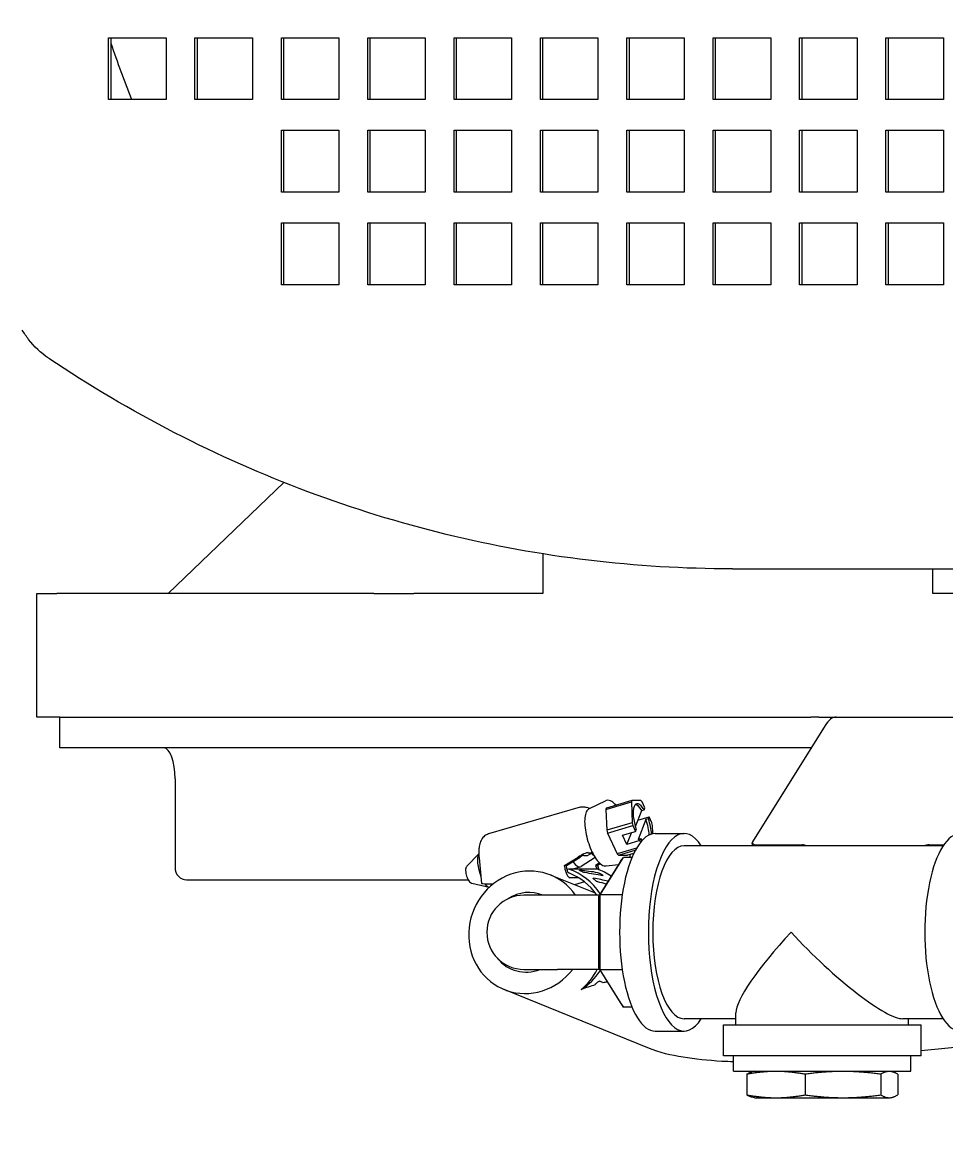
# Model space of a CAD drawing. Header units: millimetres. Extents: x -360063 to 84100, y -179792 to 59400.
# Drawn here: x 39953.1 to 40102.9, y 43552.7 to 43732.7 of the extents above; entities that cross this region are included whole.
import ezdxf

# ---------------------------------------------------------------- set-up
doc = ezdxf.new("R2010")
doc.units = ezdxf.units.MM
doc.header["$LTSCALE"] = 100
doc.layers.add('Visible', color=7, linetype='Continuous', lineweight=25)

msp = doc.modelspace()

# ---------------------------------------------------------------- linework, layer by layer
at = {"layer": 'Visible'}
for p, q in [((39967.14, 43730.17), (39976.47, 43730.17)), ((39967.14, 43720.17), (39967.14, 43730.17)), ((39967.5, 43730.17), (39967.5, 43720.17)), ((39976.47, 43730.17), (39976.47, 43720.17)), ((39981.13, 43720.17), (39981.13, 43730.17)), ((39981.13, 43730.17), (39990.46, 43730.17)), ((39981.49, 43730.17), (39981.49, 43720.17)), ((39990.46, 43730.17), (39990.46, 43720.17)), ((39995.12, 43730.17), (40004.44, 43730.17)), ((39995.12, 43720.17), (39995.12, 43730.17)), ((39995.48, 43730.17), (39995.48, 43720.17)), ((40004.44, 43730.17), (40004.44, 43720.17)), ((40009.11, 43730.17), (40018.43, 43730.17)), ((40009.11, 43720.17), (40009.11, 43730.17)), ((40009.47, 43730.17), (40009.47, 43720.17)), ((40018.43, 43730.17), (40018.43, 43720.17)), ((40023.1, 43730.17), (40032.42, 43730.17)), ((40023.1, 43720.17), (40023.1, 43730.17)), ((40023.46, 43730.17), (40023.46, 43720.17)), ((40032.42, 43730.17), (40032.42, 43720.17)), ((40037.09, 43720.17), (40037.09, 43730.17)), ((40037.09, 43730.17), (40046.41, 43730.17)), ((40037.45, 43730.17), (40037.45, 43720.17)), ((40046.41, 43730.17), (40046.41, 43720.17)), ((40051.07, 43730.17), (40060.4, 43730.17)), ((40051.07, 43720.17), (40051.07, 43730.17)), ((40051.44, 43730.17), (40051.44, 43720.17)), ((40060.4, 43730.17), (40060.4, 43720.17)), ((40065.06, 43730.17), (40074.39, 43730.17)), ((40065.06, 43720.17), (40065.06, 43730.17)), ((40065.42, 43730.17), (40065.42, 43720.17)), ((40074.39, 43730.17), (40074.39, 43720.17)), ((40079.05, 43730.17), (40088.38, 43730.17)), ((40079.05, 43720.17), (40079.05, 43730.17)), ((40079.41, 43730.17), (40079.41, 43720.17)), ((40088.38, 43730.17), (40088.38, 43720.17)), ((40093.04, 43720.17), (40093.04, 43730.17)), ((40093.04, 43730.17), (40102.37, 43730.17)), ((40093.4, 43730.17), (40093.4, 43720.17)), ((40102.37, 43730.17), (40102.37, 43720.17)), ((39976.47, 43720.17), (39967.14, 43720.17)), ((39990.46, 43720.17), (39981.13, 43720.17)), ((40004.44, 43720.17), (39995.12, 43720.17)), ((40018.43, 43720.17), (40009.11, 43720.17)), ((40032.42, 43720.17), (40023.1, 43720.17)), ((40046.41, 43720.17), (40037.09, 43720.17)), ((40060.4, 43720.17), (40051.07, 43720.17)), ((40074.39, 43720.17), (40065.06, 43720.17)), ((40088.38, 43720.17), (40079.05, 43720.17)), ((40102.37, 43720.17), (40093.04, 43720.17)), ((39995.12, 43715.17), (40004.44, 43715.17)), ((39995.12, 43705.17), (39995.12, 43715.17)), ((39995.48, 43715.17), (39995.48, 43705.17)), ((40004.44, 43715.17), (40004.44, 43705.17)), ((40009.11, 43705.17), (40009.11, 43715.17)), ((40009.11, 43715.17), (40018.43, 43715.17)), ((40009.47, 43715.17), (40009.47, 43705.17)), ((40018.43, 43715.17), (40018.43, 43705.17)), ((40023.1, 43715.17), (40032.42, 43715.17)), ((40023.1, 43705.17), (40023.1, 43715.17)), ((40023.46, 43715.17), (40023.46, 43705.17)), ((40032.42, 43715.17), (40032.42, 43705.17)), ((40037.09, 43715.17), (40046.41, 43715.17)), ((40037.09, 43705.17), (40037.09, 43715.17)), ((40037.45, 43715.17), (40037.45, 43705.17)), ((40046.41, 43715.17), (40046.41, 43705.17)), ((40051.07, 43715.17), (40060.4, 43715.17)), ((40051.07, 43705.17), (40051.07, 43715.17)), ((40051.44, 43715.17), (40051.44, 43705.17)), ((40060.4, 43715.17), (40060.4, 43705.17)), ((40065.06, 43715.17), (40074.39, 43715.17)), ((40065.06, 43705.17), (40065.06, 43715.17)), ((40065.42, 43715.17), (40065.42, 43705.17)), ((40074.39, 43715.17), (40074.39, 43705.17)), ((40079.05, 43705.17), (40079.05, 43715.17)), ((40079.05, 43715.17), (40088.38, 43715.17)), ((40079.41, 43715.17), (40079.41, 43705.17)), ((40088.38, 43715.17), (40088.38, 43705.17)), ((40093.04, 43705.17), (40093.04, 43715.17)), ((40093.04, 43715.17), (40102.37, 43715.17)), ((40093.4, 43715.17), (40093.4, 43705.17)), ((40102.37, 43715.17), (40102.37, 43705.17)), ((40004.44, 43705.17), (39995.12, 43705.17)), ((40018.43, 43705.17), (40009.11, 43705.17)), ((40032.42, 43705.17), (40023.1, 43705.17)), ((40046.41, 43705.17), (40037.09, 43705.17)), ((40060.4, 43705.17), (40051.07, 43705.17)), ((40074.39, 43705.17), (40065.06, 43705.17)), ((40088.38, 43705.17), (40079.05, 43705.17)), ((40102.37, 43705.17), (40093.04, 43705.17)), ((39995.12, 43700.17), (40004.44, 43700.17)), ((39995.12, 43690.17), (39995.12, 43700.17)), ((39995.48, 43700.17), (39995.48, 43690.17)), ((40004.44, 43700.17), (40004.44, 43690.17)), ((40009.11, 43690.17), (40009.11, 43700.17)), ((40009.11, 43700.17), (40018.43, 43700.17)), ((40009.47, 43700.17), (40009.47, 43690.17)), ((40018.43, 43700.17), (40018.43, 43690.17)), ((40023.1, 43700.17), (40032.42, 43700.17)), ((40023.1, 43690.17), (40023.1, 43700.17)), ((40023.46, 43700.17), (40023.46, 43690.17)), ((40032.42, 43700.17), (40032.42, 43690.17)), ((40037.09, 43700.17), (40046.41, 43700.17)), ((40037.09, 43690.17), (40037.09, 43700.17)), ((40037.45, 43700.17), (40037.45, 43690.17)), ((40046.41, 43700.17), (40046.41, 43690.17)), ((40051.07, 43700.17), (40060.4, 43700.17)), ((40051.07, 43690.17), (40051.07, 43700.17)), ((40051.44, 43700.17), (40051.44, 43690.17)), ((40060.4, 43700.17), (40060.4, 43690.17)), ((40065.06, 43700.17), (40074.39, 43700.17)), ((40065.06, 43690.17), (40065.06, 43700.17)), ((40065.42, 43700.17), (40065.42, 43690.17)), ((40074.39, 43700.17), (40074.39, 43690.17)), ((40079.05, 43690.17), (40079.05, 43700.17)), ((40079.05, 43700.17), (40088.38, 43700.17)), ((40079.41, 43700.17), (40079.41, 43690.17)), ((40088.38, 43700.17), (40088.38, 43690.17)), ((40093.04, 43690.17), (40093.04, 43700.17)), ((40093.04, 43700.17), (40102.37, 43700.17)), ((40093.4, 43700.17), (40093.4, 43690.17)), ((40102.37, 43700.17), (40102.37, 43690.17)), ((40004.44, 43690.17), (39995.12, 43690.17)), ((40018.43, 43690.17), (40009.11, 43690.17)), ((40032.42, 43690.17), (40023.1, 43690.17)), ((40046.41, 43690.17), (40037.09, 43690.17)), ((40060.4, 43690.17), (40051.07, 43690.17)), ((40074.39, 43690.17), (40065.06, 43690.17)), ((40088.38, 43690.17), (40079.05, 43690.17)), ((40102.37, 43690.17), (40093.04, 43690.17)), ((39957.45, 43678.26), (39957.45, 43678.26)), ((39976.81, 43640.17), (39995.52, 43658.16)), ((40037.5, 43646.6), (40037.5, 43640.17)), ((40068.18, 43644.17), (40108.97, 43644.17)), ((40100.67, 43640.17), (40100.67, 43644.17)), ((39955.53, 43640.17), (39958.73, 43640.17)), ((39955.53, 43620.17), (39955.53, 43640.17)), ((40010.1, 43640.17), (39958.73, 43640.17)), ((40010.1, 43640.17), (40016.57, 43640.17)), ((40037.5, 43640.17), (40016.57, 43640.17)), ((40115.1, 43640.17), (40100.67, 43640.17)), ((39958.73, 43620.17), (39955.53, 43620.17)), ((39959.23, 43620.17), (39958.73, 43620.17)), ((39959.23, 43620.17), (39960.51, 43620.17)), ((39959.23, 43615.17), (39959.23, 43620.17)), ((39960.51, 43620.17), (40078.95, 43620.17)), ((40078.95, 43620.17), (40080.24, 43620.17)), ((40080.24, 43620.17), (40080.9, 43620.17)), ((40082.2, 43620.17), (40080.9, 43620.17)), ((40082.2, 43620.17), (40084.99, 43620.17)), ((40085.02, 43620.17), (40084.99, 43620.17)), ((40085.02, 43620.17), (40122.33, 43620.17)), ((40083.22, 43618.83), (40071.45, 43600)), ((39960.51, 43615.17), (39959.23, 43615.17)), ((40078.95, 43615.17), (39960.51, 43615.17)), ((40080.24, 43615.17), (40078.95, 43615.17)), ((40080.9, 43615.17), (40080.24, 43615.17)), ((40080.9, 43615.17), (40080.93, 43615.17)), ((39977.9, 43610.17), (39977.9, 43595.82)), ((40045.03, 43605.38), (40047.64, 43606.62)), ((40047.7, 43605.23), (40051.82, 43606.43)), ((40051.91, 43606.65), (40047.79, 43605.45)), ((40051.82, 43606.43), (40051.94, 43603.06)), ((40053.36, 43606.65), (40051.91, 43606.65)), ((40054.01, 43605.48), (40053.57, 43606.43)), ((40043.52, 43605.58), (40028.67, 43601.25)), ((40047.7, 43605.23), (40047.83, 43601.86)), ((40052.47, 43602.45), (40053.49, 43605.06)), ((40052.87, 43603.46), (40054.7, 43604)), ((40053.49, 43605.06), (40053.88, 43605.17)), ((40053.88, 43605.17), (40054.01, 43605.48)), ((40054.7, 43604), (40054.58, 43603.68)), ((40055.15, 43603.06), (40054.7, 43604)), ((40051.94, 43603.06), (40047.83, 43601.86)), ((40047.94, 43601.4), (40052.06, 43602.6)), ((40052.06, 43602.6), (40052.5, 43601.66)), ((40054.19, 43603.57), (40052.93, 43600.38)), ((40054.58, 43603.68), (40054.19, 43603.57)), ((40055.31, 43601.3), (40055.26, 43602.6)), ((40047.94, 43601.4), (40049.52, 43598.04)), ((40050.37, 43601.04), (40052.5, 43601.66)), ((40051.07, 43599.56), (40050.37, 43601.04)), ((40051.07, 43599.56), (40051.82, 43601.46)), ((40052.5, 43601.66), (40052.62, 43601.98)), ((40052.93, 43600.38), (40053.32, 43600.49)), ((40053.32, 43600.49), (40053.2, 43600.18)), ((40055.69, 43601.33), (40060.35, 43601.33)), ((40052.66, 43598.95), (40049.52, 43598.04)), ((40049.73, 43597.81), (40052.46, 43598.6)), ((40053.2, 43600.18), (40051.07, 43599.56)), ((40053.2, 43600.18), (40053.32, 43599.92)), ((40102.32, 43599.33), (40060.35, 43599.33)), ((40071.5, 43599.33), (40071.4, 43599.8)), ((40072.07, 43599.5), (40079.53, 43599.5)), ((40100.05, 43599.5), (40102.43, 43599.5)), ((40025.16, 43596.04), (40027.1, 43598.04)), ((40027.14, 43597.41), (40027.56, 43593.22)), ((40040.99, 43596.12), (40043.21, 43597.52)), ((40041.31, 43596.12), (40043.52, 43597.52)), ((40045.95, 43597.45), (40043.71, 43596)), ((40044.1, 43597.77), (40044.74, 43597.77)), ((40044.74, 43597.77), (40045.45, 43598.22)), ((40044.81, 43598.22), (40045.45, 43598.22)), ((40045.45, 43598.22), (40045.44, 43598.38)), ((40050.1, 43596.88), (40046.49, 43591.11)), ((40046.77, 43591.4), (40050.56, 43597.46)), ((40049.73, 43597.81), (40051.18, 43597.81)), ((40050.1, 43596.88), (40050.56, 43597.46)), ((40051.92, 43597.46), (40050.56, 43597.46)), ((40052.21, 43598.11), (40051.18, 43597.81)), ((40041.31, 43596.12), (40040.99, 43596.12)), ((40041.02, 43595.85), (40040.99, 43596.12)), ((40041.37, 43595.55), (40041.31, 43596.12)), ((40041.38, 43595.49), (40041.69, 43595.58)), ((40041.69, 43595.58), (40046.28, 43595.58)), ((40042.34, 43595.58), (40043.58, 43595.94)), ((40046.65, 43596.56), (40046.03, 43596.12)), ((40046.03, 43596.12), (40046.25, 43595.58)), ((40046.34, 43596.12), (40046.03, 43596.12)), ((40046.79, 43596.43), (40046.34, 43596.12)), ((40046.34, 43596.12), (40046.45, 43595.85)), ((40047.75, 43596.07), (40049.75, 43596.32)), ((39979.76, 43593.82), (40025.39, 43593.82)), ((40025.96, 43593.27), (40028.77, 43592.61)), ((40028.35, 43593.19), (40029.43, 43593.15)), ((40046.01, 43591.64), (40038.74, 43594.6)), ((40043.29, 43594.16), (40041.87, 43594.16)), ((40044.23, 43593.5), (40042.61, 43593.03)), ((40043.29, 43594.16), (40042.99, 43594.16)), ((40039.84, 43591.33), (40034.41, 43591.33)), ((40046.63, 43591.33), (40039.84, 43591.33)), ((40046.49, 43591.11), (40046.77, 43591.4)), ((40050.35, 43591.4), (40046.77, 43591.4)), ((40046.77, 43579.27), (40046.77, 43591.4)), ((40046.49, 43591.11), (40046.49, 43579.56)), ((40034.41, 43579.33), (40039.84, 43579.33)), ((40046.63, 43579.33), (40039.84, 43579.33)), ((40046.49, 43579.56), (40050.1, 43573.79)), ((40046.49, 43579.56), (40046.77, 43579.27)), ((40050.35, 43579.27), (40046.77, 43579.27)), ((40050.56, 43573.21), (40046.77, 43579.27)), ((40054.48, 43566.62), (40031.21, 43576.07)), ((40050.1, 43573.79), (40050.56, 43573.21)), ((40051.92, 43573.21), (40050.56, 43573.21)), ((40068.74, 43570.33), (40068.74, 43572.28)), ((40068.74, 43571.33), (40060.35, 43571.33)), ((40066.74, 43570.33), (40098.74, 43570.33)), ((40066.74, 43565.33), (40066.74, 43570.33)), ((40102.32, 43571.33), (40095.79, 43571.33)), ((40096.74, 43570.33), (40096.74, 43571.33)), ((40098.74, 43565.33), (40098.74, 43570.33)), ((40055.69, 43569.33), (40060.35, 43569.33)), ((40113.42, 43567.62), (40098.74, 43566.13)), ((40098.74, 43565.33), (40066.74, 43565.33)), ((40068.39, 43562.83), (40068.39, 43565.33)), ((40097.09, 43562.83), (40097.09, 43565.33)), ((40068.39, 43562.83), (40097.09, 43562.83)), ((40071.75, 43562.83), (40071.36, 43562.73)), ((40093.72, 43562.83), (40094.12, 43562.73)), ((40070.5, 43562.34), (40070.5, 43559.01)), ((40079.97, 43562.34), (40079.97, 43559.01)), ((40092.21, 43562.34), (40092.21, 43559.01)), ((40094.97, 43562.34), (40094.97, 43559.01)), ((40071.75, 43558.52), (40071.36, 43558.62)), ((40071.75, 43558.52), (40093.72, 43558.52)), ((40093.72, 43558.52), (40094.12, 43558.62))]:
    msp.add_line(p, q, dxfattribs=at)
msp.add_arc((40034.41, 43585.33), 6, 90, 270, dxfattribs=at)
for centre, major_axis, ratio, start_param, end_param in [((40153.67, 43800.17), (0, 481.5), 0.764292, 0.18649, 3.049971), ((40153.67, 43800.17), (0, -476.5), 0.764292, 3.260217, 6.201394), ((40255.14, 43800.17), (0, 476.5), 0.932595, 0.125832, 2.872934), ((40248.65, 43800.17), (0, 461), 0.932595, 0.023162, 2.902935), ((40148.7, 43800.17), (0, 206.82), 0.932595, 1.920671, 1.967961), ((40085.02, 43610.17), (0, 10), 0.360925, 0, 0.523599), ((39976.09, 43610.17), (0, 5), 0.360925, 4.712389, 6.283185), ((40053.6, 43602.83), (-1.24, 4.27), 0.348278, 0.369104, 0.475685), ((40053.6, 43602.83), (-0.96, 3.29), 0.348278, 5.397039, 8.014121), ((40053.21, 43602.72), (-0.96, 3.29), 0.348278, 5.397039, 6.112899), ((40053.6, 43602.83), (-1.24, 4.27), 0.348278, 5.605092, 5.711673), ((40049.49, 43601.63), (-1.24, 4.27), 0.348278, 0.369104, 0.475685), ((40053.6, 43602.83), (1.24, -4.27), 0.348278, 4.557894, 4.664475), ((40060.35, 43585.33), (0, -16), 0.360925, 2.636232, 6.788546), ((40053.21, 43602.72), (-0.96, 3.29), 0.348278, 4.100268, 4.872528), ((40053.6, 43602.83), (0.96, -3.29), 0.348278, 0.971031, 1.730936), ((40053.6, 43602.83), (-1.24, 4.27), 0.348278, 4.557894, 4.664475), ((40049.49, 43601.63), (1.24, -4.27), 0.348278, 4.557894, 4.664475), ((40055.69, 43585.33), (0, 16), 0.360925, 0, 3.141593), ((40053.6, 43602.83), (-0.96, 3.29), 0.348278, 2.255446, 2.399792), ((40105.12, 43585.33), (0, 16), 0.360925, 0, 3.141593), ((40060.35, 43585.33), (0, -14), 0.360925, 3.141593, 6.283185), ((40072.38, 43600), (-0.979, -0.204), 0.466297, 5.862927, 7.433723), ((40079.22, 43599), (0.979, 0.204), 0.466297, 0.313779, 1.150538), ((40099.73, 43599), (-0.979, -0.204), 0.466297, 4.29213, 5.128889), ((40028.16, 43595.41), (-0.82, 2.8), 0.348278, 0.284708, 1.85176), ((40042.52, 43599.6), (1.07, -3.66), 0.348278, 5.48628, 6.387405), ((40043.7, 43597.52), (1.21, 0.67), 0.183089, 0.320413, 1.89121), ((40043.7, 43597.52), (0.434, 0.239), 0.183089, 0.320413, 1.89121), ((40045.37, 43600.43), (0.82, -2.8), 0.348278, 5.55631, 5.916398), ((40045.37, 43600.43), (0.71, -2.44), 0.348278, 5.647579, 5.689834), ((40049.49, 43601.63), (1.24, -4.27), 0.348278, 5.605092, 5.711673), ((39979.76, 43595.82), (0, -2), 0.932595, 4.712389, 6.283185), ((40034.98, 43585.33), (-3.77, -9.26), 0.943359, 2.586349, 7.570664), ((40041.56, 43595.38), (0.36, -1.22), 0.348278, 4.222375, 6.181981), ((40041.56, 43595.38), (0.128, -0.439), 0.348278, 4.222375, 6.181981), ((40038.59, 43585.33), (0, 10.16), 0.932595, 5.344131, 5.951285), ((40038.59, 43585.33), (0, 10.77), 0.932595, 5.32996, 5.968945), ((40041.91, 43585.33), (-30.82, 3.73), 0.327796, 4.606541, 4.701017), ((40039.85, 43585.33), (-30.82, 3.73), 0.327796, 4.513567, 4.608043), ((40043.17, 43585.33), (0, 10.77), 0.932595, 5.716954, 5.968945), ((40046.15, 43595.38), (0.36, -1.22), 0.348278, 1.536911, 1.858402), ((40028.84, 43593.19), (1.28, -0.03), 0.010402, 3.142898, 4.315139), ((40028.16, 43595.41), (0.82, -2.8), 0.348278, 5.516366, 6.101618), ((40028.96, 43595.65), (0.82, -2.8), 0.348278, 5.687002, 5.818041), ((40043.24, 43593.81), (0.199, -0.738), 0.232053, 3.844738, 4.154847), ((40041.91, 43585.33), (-27.18, 3.29), 0.327796, 4.705462, 4.712727), ((40041.91, 43585.33), (-29.8, 5.62), 0.308356, 4.563713, 4.642393), ((40039.85, 43585.33), (-29.8, 5.62), 0.308356, 4.502113, 4.549419), ((40034.98, 43585.33), (2.45, 6.02), 0.943359, 6.273912, 7.217752), ((40082.74, 43585.33), (-13.76, -13.76), 0.186757, 4.897019, 6.098555), ((40082.74, 43585.33), (-13.76, 13.76), 0.186757, 1.386166, 2.956963), ((40034.98, 43585.33), (-2.45, -6.02), 0.943359, 5.791938, 7.024694), ((40038.08, 43584.07), (-0.45, -10.07), 0.926354, 0.693766, 1.122415), ((40038.59, 43585.33), (0, -10.77), 0.932595, 0.534296, 0.953225), ((40041.91, 43585.33), (-14.66, 10.19), 0.23733, 2.064433, 2.10276)]:
    msp.add_ellipse(centre, major_axis=major_axis, ratio=ratio, start_param=start_param, end_param=end_param, dxfattribs=at)
for points, knots in [([(39957.38, 43678.3), (39956.17, 43679.13), (39955.07, 43680.16), (39953.79, 43681.8), (39953.45, 43682.31), (39953.14, 43682.84)], [0.0079534, 0.0079534, 0.0079534, 0.0079534, 0.4486999, 0.4486999, 0.6320857, 0.6320857, 0.6320857, 0.6320857]), ([(40068.18, 43644.17), (40060.39, 43644.17), (40052.59, 43644.64), (40037.11, 43646.5), (40029.41, 43647.9), (40014.22, 43651.61), (40006.73, 43653.92), (39992.04, 43659.41), (39984.84, 43662.6), (39970.83, 43669.81), (39964.02, 43673.84), (39957.45, 43678.25)], [1.5707963, 1.5707963, 1.5707963, 1.5707963, 1.6826967, 1.6826967, 1.794597, 1.794597, 1.9064974, 1.9064974, 2.0183977, 2.0183977, 2.1302981, 2.1302981, 2.1302981, 2.1302981]), ([(40049.34, 43605.91), (40049.11, 43606.17), (40048.87, 43606.38), (40048.36, 43606.68), (40048.08, 43606.75), (40047.75, 43606.67), (40047.69, 43606.65), (40047.64, 43606.62)], [7.3076868, 7.3076868, 7.3076868, 7.3076868, 7.6057203, 7.6057203, 7.9393933, 7.9393933, 8.0109458, 8.0109458, 8.0109458, 8.0109458]), ([(40043.52, 43605.58), (40043.75, 43605.65), (40044, 43605.66), (40044.47, 43605.62), (40044.7, 43605.54), (40044.94, 43605.42), (40044.98, 43605.4), (40045.02, 43605.38)], [4.6111847, 4.6111847, 4.6111847, 4.6111847, 4.7518032, 4.7518032, 4.913445, 4.913445, 4.9486419, 4.9486419, 4.9486419, 4.9486419]), ([(40045.03, 43605.38), (40044.87, 43605.3), (40044.73, 43605.17), (40044.48, 43604.78), (40044.38, 43604.49), (40044.26, 43603.8), (40044.24, 43603.39), (40044.28, 43602.49), (40044.34, 43602.01), (40044.52, 43601.03), (40044.64, 43600.54), (40044.94, 43599.56), (40045.12, 43599.09), (40045.51, 43598.21), (40045.72, 43597.8), (40046.17, 43597.09), (40046.41, 43596.79), (40046.9, 43596.32), (40047.15, 43596.16), (40047.53, 43596.07), (40047.64, 43596.06), (40047.75, 43596.07)], [1.727761, 1.727761, 1.727761, 1.727761, 1.966923, 1.966923, 2.287955, 2.287955, 2.629523, 2.629523, 2.960017, 2.960017, 3.286287, 3.286287, 3.611687, 3.611687, 3.938639, 3.938639, 4.271079, 4.271079, 4.615172, 4.615172, 4.757833, 4.757833, 4.757833, 4.757833]), ([(40028.67, 43601.25), (40028.44, 43601.18), (40028.22, 43601.07), (40027.85, 43600.77), (40027.7, 43600.58), (40027.42, 43600.15), (40027.33, 43599.89), (40027.19, 43599.37), (40027.14, 43599.1), (40027.1, 43598.55), (40027.09, 43598.26), (40027.11, 43597.78), (40027.12, 43597.6), (40027.14, 43597.41)], [1.672001, 1.672001, 1.672001, 1.672001, 1.812619, 1.812619, 1.974261, 1.974261, 2.190417, 2.190417, 2.406574, 2.406574, 2.62273, 2.62273, 2.752783, 2.752783, 2.752783, 2.752783]), ([(40025.16, 43596.04), (40025.11, 43595.98), (40025.07, 43595.92), (40025, 43595.76), (40024.98, 43595.65), (40024.96, 43595.39), (40024.96, 43595.24), (40025, 43594.95), (40025.03, 43594.8), (40025.1, 43594.5), (40025.15, 43594.35), (40025.26, 43594.08), (40025.32, 43593.95), (40025.45, 43593.71), (40025.53, 43593.6), (40025.7, 43593.41), (40025.79, 43593.33), (40025.93, 43593.28), (40025.95, 43593.27), (40025.96, 43593.27)], [1.867083, 1.867083, 1.867083, 1.867083, 2.073021, 2.073021, 2.415904, 2.415904, 2.795912, 2.795912, 3.144561, 3.144561, 3.484687, 3.484687, 3.826797, 3.826797, 4.183288, 4.183288, 4.575164, 4.575164, 4.618511, 4.618511, 4.618511, 4.618511]), ([(40044.27, 43594.99), (40044.26, 43595), (40044.24, 43595), (40044.17, 43595.02), (40044.11, 43595.04), (40044.01, 43595.07), (40043.94, 43595.1), (40043.82, 43595.15), (40043.76, 43595.18), (40043.65, 43595.23), (40043.59, 43595.26), (40043.5, 43595.3), (40043.47, 43595.33), (40043.42, 43595.36), (40043.41, 43595.37), (40043.41, 43595.39), (40043.42, 43595.4), (40043.46, 43595.4), (40043.47, 43595.4), (40043.48, 43595.39)], [0.0088519, 0.0088519, 0.0088519, 0.0088519, 0.019136, 0.019136, 0.0382719, 0.0382719, 0.0574166, 0.0574166, 0.0765612, 0.0765612, 0.095739, 0.095739, 0.1149168, 0.1149168, 0.1340561, 0.1340561, 0.1531954, 0.1531954, 0.1620489, 0.1620489, 0.1620489, 0.1620489]), ([(40046.38, 43594.99), (40046.4, 43594.98), (40046.42, 43594.98), (40046.49, 43594.96), (40046.54, 43594.94), (40046.65, 43594.9), (40046.71, 43594.88), (40046.83, 43594.82), (40046.9, 43594.79), (40047, 43594.72), (40047.05, 43594.69), (40047.13, 43594.63), (40047.16, 43594.6), (40047.2, 43594.55), (40047.21, 43594.53), (40047.21, 43594.5), (40047.2, 43594.5), (40047.17, 43594.5), (40047.16, 43594.5), (40047.15, 43594.5), (40047.13, 43594.5)], [0.1620473, 0.1620473, 0.1620473, 0.1620473, 0.1723314, 0.1723314, 0.1914674, 0.1914674, 0.210612, 0.210612, 0.2297566, 0.2297566, 0.2489232, 0.2489232, 0.2680898, 0.2680898, 0.2872403, 0.2872403, 0.3063908, 0.3063908, 0.3063908, 0.3152441, 0.3152441, 0.3152441, 0.3152441]), ([(40046.39, 43593.49), (40046.37, 43593.49), (40046.35, 43593.5), (40046.29, 43593.53), (40046.24, 43593.55), (40046.15, 43593.61), (40046.09, 43593.65), (40045.98, 43593.73), (40045.93, 43593.77), (40045.83, 43593.85), (40045.79, 43593.89), (40045.71, 43593.96), (40045.69, 43594), (40045.65, 43594.05), (40045.64, 43594.07), (40045.65, 43594.1), (40045.66, 43594.11), (40045.69, 43594.11), (40045.71, 43594.11), (40045.72, 43594.11)], [0.0088519, 0.0088519, 0.0088519, 0.0088519, 0.019136, 0.019136, 0.0382719, 0.0382719, 0.0574166, 0.0574166, 0.0765612, 0.0765612, 0.095739, 0.095739, 0.1149168, 0.1149168, 0.1340561, 0.1340561, 0.1531954, 0.1531954, 0.1620489, 0.1620489, 0.1620489, 0.1620489]), ([(40045.94, 43576.81), (40045.94, 43576.81), (40045.94, 43576.81), (40045.93, 43576.83), (40045.94, 43576.85), (40045.97, 43576.91), (40046, 43576.94), (40046.07, 43577.02), (40046.12, 43577.07), (40046.21, 43577.15), (40046.26, 43577.19), (40046.37, 43577.28), (40046.42, 43577.32), (40046.52, 43577.38), (40046.56, 43577.4), (40046.65, 43577.44), (40046.68, 43577.45), (40046.71, 43577.45), (40046.72, 43577.44), (40046.73, 43577.44)], [0.0188901, 0.0188901, 0.0188901, 0.0188901, 0.019136, 0.019136, 0.0382719, 0.0382719, 0.0574166, 0.0574166, 0.0765612, 0.0765612, 0.0957278, 0.0957278, 0.1148944, 0.1148944, 0.1340449, 0.1340449, 0.1531954, 0.1531954, 0.1620487, 0.1620487, 0.1620487, 0.1620487]), ([(40047.9, 43577.3), (40047.86, 43577.29), (40047.83, 43577.29), (40047.62, 43577.24), (40047.44, 43577.21), (40047.26, 43577.17)], [-10.8677665, -10.8677665, -10.8677665, -10.8677665, -10.8432172, -10.8432172, -10.7293693, -10.7293693, -10.7293693, -10.7293693]), ([(40045.94, 43576.81), (40045.59, 43576.71), (40045.22, 43576.59), (40044.48, 43576.34), (40044.11, 43576.21), (40043.7, 43576.07)], [-10.4569569, -10.4569569, -10.4569569, -10.4569569, -10.2523304, -10.2523304, -10.0636525, -10.0636525, -10.0636525, -10.0636525]), ([(40068.39, 43564.35), (40067.74, 43564.37), (40067.1, 43564.4), (40064.22, 43564.57), (40062.15, 43564.77), (40058.24, 43565.42), (40056.44, 43565.82), (40054.48, 43566.62)], [1.1474055, 1.1474055, 1.1474055, 1.1474055, 1.2078415, 1.2078415, 1.4273628, 1.4273628, 1.646884, 1.646884, 1.646884, 1.646884])]:
    msp.add_open_spline(points, degree=3, knots=knots, dxfattribs=at)
msp.add_open_spline([(40051.56, 43597.46), (40051.6, 43597.61), (40051.64, 43597.77), (40051.66, 43597.95)], degree=3, dxfattribs=at)
for points, weights in [([(40079.97, 43562.34), (40075.24, 43563.2), (40070.5, 43562.34)], [1.25941194014, 1.45424364533, 1.25941194014]), ([(40070.5, 43562.34), (40070.96, 43562.62), (40071.36, 43562.73)], [1.25941194014, 1.31720732847, 1.34071356546]), ([(40092.21, 43562.34), (40086.09, 43563.2), (40079.97, 43562.34)], [1.25941194014, 1.45424364533, 1.25941194014]), ([(40094.97, 43562.34), (40093.59, 43563.2), (40092.21, 43562.34)], [1.25941194014, 1.45424364533, 1.25941194014]), ([(40071.36, 43558.62), (40070.96, 43558.73), (40070.5, 43559.01)], [1.34071356546, 1.31720732847, 1.25941194014]), ([(40070.5, 43559.01), (40075.24, 43558.15), (40079.97, 43559.01)], [1.25941194014, 1.45424364533, 1.25941194014]), ([(40079.97, 43559.01), (40086.09, 43558.15), (40092.21, 43559.01)], [1.25941194014, 1.45424364533, 1.25941194014]), ([(40092.21, 43559.01), (40093.59, 43558.15), (40094.97, 43559.01)], [1.25941194014, 1.45424364533, 1.25941194014])]:
    msp.add_rational_spline(points, weights, degree=2, dxfattribs=at)

doc.saveas('drawing.dxf')
